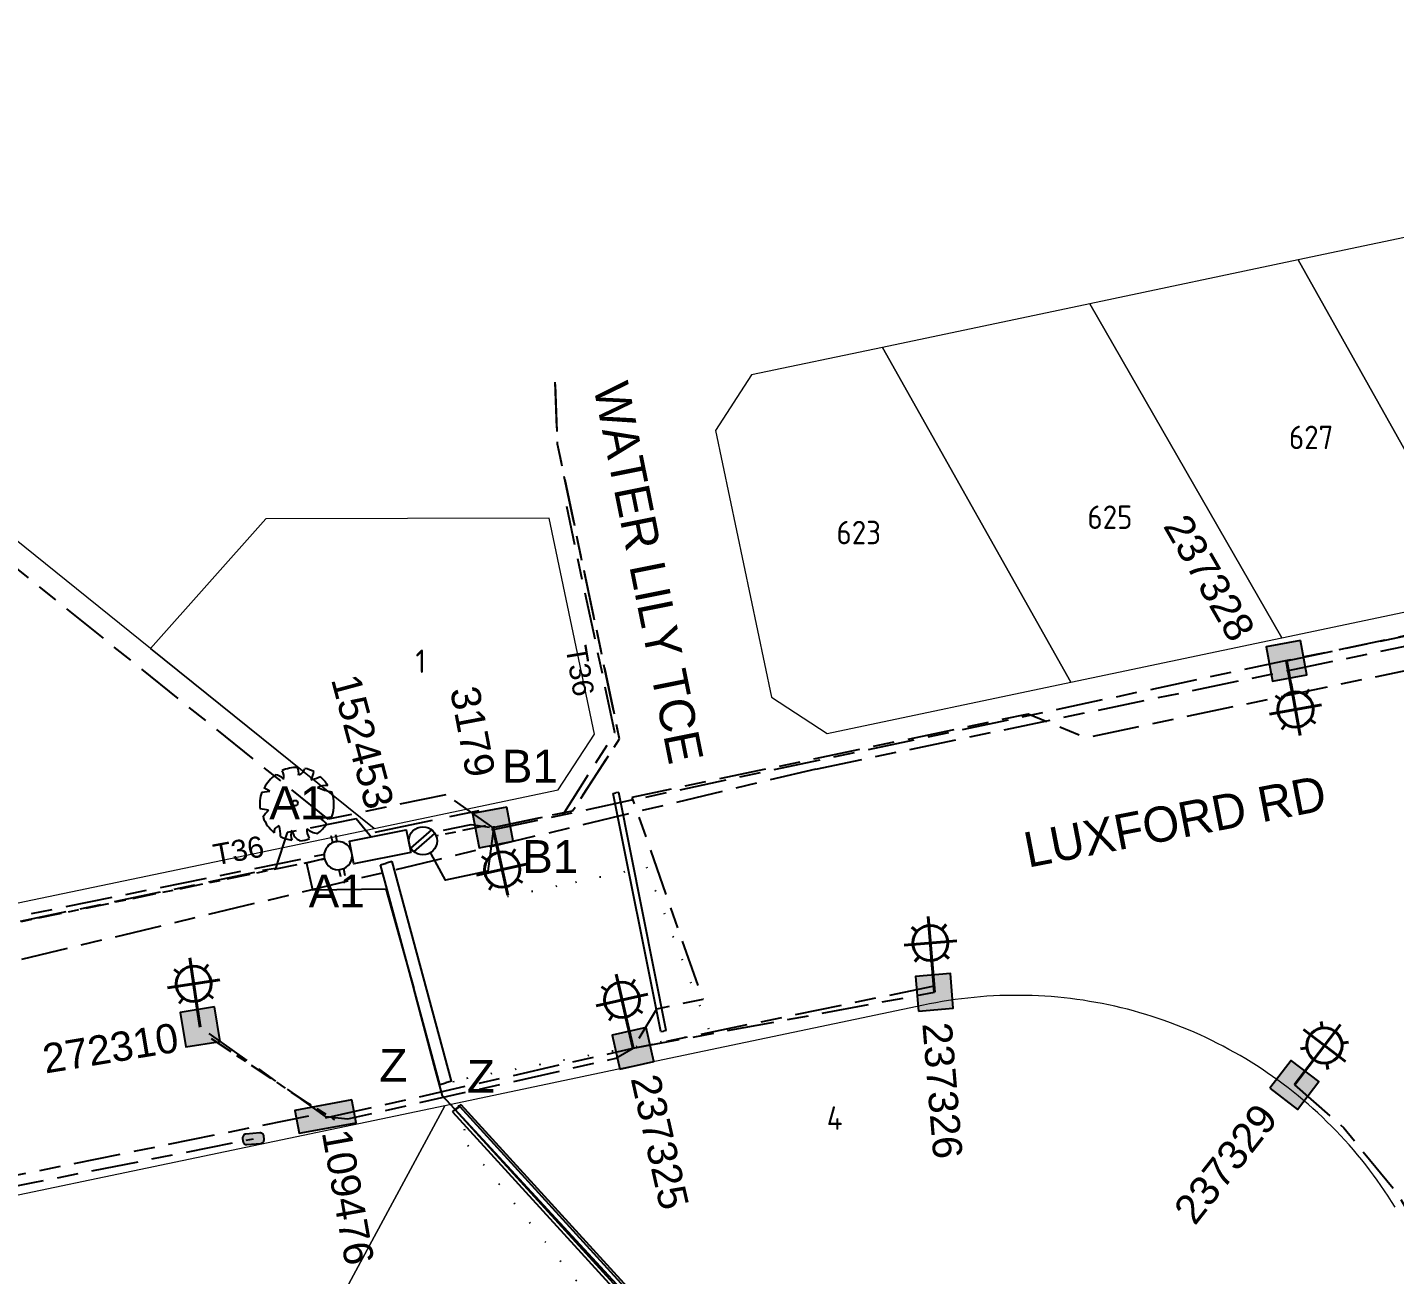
# Model space of a CAD drawing. Header units: metres. Extents: x 297818 to 299097, y 6264861 to 6266140.
# Drawn here: x 298152.3 to 298268.8, y 6265726.3 to 6265832.6 of the extents above; entities that cross this region are included whole.
import ezdxf
from ezdxf.enums import TextEntityAlignment as Align

# ---------------------------------------------------------------- set-up
doc = ezdxf.new("R2010")
doc.units = ezdxf.units.M
for name, pattern in [('Cable Exist UG', [8.2, 4, -1.2, 1.8, -1.2]), ('Cable Remove', [2, 0, -2]), ('IE Trench LV', [6.5, 5, -1.5])]:
    doc.linetypes.add(name, pattern=pattern)
doc.layers.get('0').update_dxf_attribs({"color": 6})
doc.layers.add('Cadastre Land Parcels_SP_EXT', color=9, linetype='Continuous', lineweight=5)
for name, color, linetype in [('Duct_SP_NEW', 2, 'Continuous'), ('Equip_LV_NEW', 2, 'Continuous'), ('Equip_SL_EXT', 7, 'Continuous'), ('Equip_SP_SL_EXT', 7, 'Continuous'), ('Mains_HV_EXT', 7, 'Continuous'), ('Mains_LV_EXT', 7, 'Continuous'), ('Mains_LV_NEW_T84', 2, 'Continuous'), ('Mains_SL_EXT', 7, 'Continuous'), ('Notes', 7, 'Continuous'), ('Notes_LV_MISC', 7, 'Continuous'), ('Notes_SP_MISC', 7, 'Continuous'), ('SupportsUG_SP_LV_EXT', 7, 'Continuous'), ('SupportsUG_SP_LV_NEW', 2, 'Continuous'), ('SupportsUG_SP_LV_SL_EXT', 7, 'Continuous'), ('SupportsUG_SP_SL_EXT', 7, 'Continuous'), ('Trench_SP_NEW', 2, 'Continuous'), ('UG_Details_SP_MISC', 7, 'Continuous')]:
    doc.layers.add(name, color=color, linetype=linetype)
doc.styles.add('COLUMN_LABEL', font='arial.ttf')
doc.styles.add('iecARIAL', font='arial.ttf', dxfattribs={"height": 2})
doc.styles.add('iecDevPlan', font='isocp.shx', dxfattribs={"height": 1.8})
doc.styles.add('ITALICT', font='ITALICT')
doc.styles.add('POLE_LABEL', font='arial.ttf')
doc.styles.get("Standard").update_dxf_attribs({"font": 'arial.ttf'})
doc.linetypes.add('Cable New UG', pattern='A,7,-0.25,["x",Standard,S=2,R=0,X=0.2,Y=-0.8],-2.1', length=9.35)

# ---------------------------------------------------------------- blocks, each defined once
blk = doc.blocks.new('COLUMN_EXT')
blk.add_hatch(color=256).paths.add_polyline_path([(-1.49, 1.48), (-1.49, -1.49), (1.48, -1.49), (1.48, 1.48)])
blk.add_lwpolyline([(-1.49, -1.49), (1.48, -1.49), (1.48, 1.48), (-1.49, 1.48)], close=True)
for tag, height, style, flags, p in [('ASSET_NUM', 2.5, 'COLUMN_LABEL', 8, (2, 2)), ('STRUCTURE_PLANT_NUMBER', 0.2, 'POLE_LABEL', 9, (1.81, 0.03)), ('STREET_CODE', 0.2, 'COLUMN_LABEL', 9, (1.81, -0.2))]:
    blk.add_attdef(tag, text='', height=height, dxfattribs=dict(style=style, flags=flags)).set_placement(p, align=Align.MIDDLE_LEFT)
at = {"flags": 9}
for tag, p in [('COLUMN_TYPE', (1.81, -0.4)), ('OWNED_BY', (1.81, -0.6)), ('STATE', (1.81, -0.8)), ('USAGE', (1.81, -1)), ('LEGEND', (1.81, -1.2)), ('STREETNAME', (1.81, -1.6)), ('SUBURB', (1.81, -1.8)), ('LOCATION', (1.81, -1.4)), ('NOTES', (1.81, -2))]:
    blk.add_attdef(tag, text='', height=0.2, dxfattribs=at).set_placement(p, align=Align.MIDDLE_LEFT)
at = {"flags": 1}
blk.add_attdef('Z', (1.81, -2.35), '', height=0.2, dxfattribs=at)
blk = doc.blocks.new('PILLAR_EXT')
blk.add_hatch(color=256).paths.add_polyline_path([(-2.475, 0.99), (-2.475, -0.99), (2.475, -0.99), (2.475, 0.99)])
blk.add_lwpolyline([(-2.475, -0.99), (2.475, -0.99), (2.475, 0.99), (-2.475, 0.99)], close=True)
at = {"style": 'iecARIAL', "flags": 8}
blk.add_attdef('ASSET_NUM', (1.5, 3.5), '', height=2.5, dxfattribs=at)
for tag, p, flags in [('OWNED_BY', (0, -0.2), 9), ('STATE', (0, -0.4), 9), ('SUPPORT_TYPE', (0, -0.6), 9), ('USAGE', (0, -0.8), 9), ('LEGEND', (0, -1), 9), ('LOCATION', (0, -1.2), 9), ('STREETNAME', (0, -1.8), 9), ('SUBURB', (0, -2), 1), ('NOTES', (0, -1.4), 9), ('PARENT', (0, -1.6), 9)]:
    blk.add_attdef(tag, p, '', height=0.2, dxfattribs=dict(flags=flags))
blk = doc.blocks.new('*U130')
at = {"lineweight": 40}
for p, q in [((-0.22, 1.45), (-0.89, 5.9)), ((-2.22, 4.9), (-1.76, 4.57)), ((0.67, 5.34), (0.34, 4.88)), ((-2.78, 3.34), (1.67, 4.01)), ((-1.78, 2.02), (-1.45, 2.47)), ((1.1, 2.45), (0.65, 2.79)), ((0, 0), (-0.33, 2.2))]:
    blk.add_line(p, q, dxfattribs=at)
blk.add_circle((-0.56, 3.68), 1.5, dxfattribs=at)
at = {"style": 'iecARIAL', "flags": 8}
blk.add_attdef('ASSET_NUM', (1.5, 1.5), '', height=2.5, dxfattribs=at)
for tag, p, height, flags in [('CONSTRUCTED_VOLTAGE', (0.98, -0.65), 0.2, 9), ('CONTROL_TYPE', (0.98, -0.85), 0.2, 9), ('LANTERN_PURPOSE', (0.98, -1.05), 0.2, 9), ('LANTERN_TYPE', (0.98, -1.25), 0.2, 9), ('LNUMBER', (2.18, -3.25), 2.5, 8), ('OPERATING_VOLTAGE', (0.98, -1.65), 0.2, 9), ('ORIENTATION', (0.98, -1.85), 0.2, 9), ('OWNED_BY', (0.98, -2.05), 0.2, 9), ('STATE', (0.98, -2.25), 0.2, 9), ('NO_PHASES', (0.98, -1.45), 0.2, 9), ('USAGE', (0.98, -2.45), 0.2, 9), ('CEXIST', (0.98, -2.65), 0.2, 9), ('CNEW', (0.98, -2.85), 0.2, 9), ('CNUMBER', (0.98, -3.05), 0.2, 9), ('CREMOVE', (0.98, -3.25), 0.2, 9), ('CREPLACE', (0.98, -3.45), 0.2, 9), ('LKINGHEIGHT', (0.98, -3.65), 0.2, 9), ('LBRACKET', (0.98, -3.85), 0.2, 9), ('LBRACKETVOCAB', (0.98, -4.05), 0.2, 9), ('LCATEGORY', (0.98, -4.25), 0.2, 9), ('LCHARGE1', (0.98, -4.45), 0.2, 9), ('LCHARGE1PERCENT', (0.98, -4.65), 0.2, 9), ('LCHARGE2', (0.98, -4.85), 0.2, 9), ('LCHARGE2PERCENT', (0.98, -5.05), 0.2, 9), ('LCHARGE3', (0.98, -5.25), 0.2, 9), ('LCHARGE3PERCENT', (0.98, -5.45), 0.2, 9), ('LEXIST', (0.98, -5.65), 0.2, 9), ('LLAMP', (0.98, -5.85), 0.2, 9), ('LLAMPVOCAB', (0.98, -6.05), 0.2, 9), ('LMAST', (0.98, -6.25), 0.2, 9), ('LMASTVOCAB', (0.98, -6.45), 0.2, 9), ('LNEW', (0.98, -6.65), 0.2, 9), ('LANTNUMBER', (0.98, -6.85), 0.2, 9), ('LOUTREACH', (0.98, -7.25), 0.2, 9), ('LOUTREACHVOCAB', (0.98, -7.45), 0.2, 9), ('LRATECODE', (0.98, -7.65), 0.2, 9), ('LREMOVE', (0.98, -7.85), 0.2, 9), ('LREPLACE', (0.98, -8.05), 0.2, 9), ('LTYPE', (0.98, -8.25), 0.2, 9), ('STREETNAME', (0.98, -9.25), 0.2, 9), ('SUBURB', (0.98, -9.45), 0.2, 1), ('LTYPEVOCAB', (0.98, -8.45), 0.2, 9), ('LEGEND', (0.98, -8.65), 0.2, 9), ('LOCATION', (0.98, -8.85), 0.2, 9), ('NOTES', (0.98, -9.05), 0.2, 9)]:
    blk.add_attdef(tag, p, '', height=height, dxfattribs=dict(flags=flags))
blk = doc.blocks.new('SL_LANTERN_EXT')
at = {"lineweight": 40}
for p, q in [((0, 1.97), (0, 6.47)), ((-1.46, 5.68), (-1.06, 5.28)), ((1.46, 5.68), (1.06, 5.28)), ((-2.25, 4.22), (2.25, 4.22)), ((-1.46, 2.76), (-1.06, 3.16)), ((0, 0), (0, 2.72)), ((1.46, 2.76), (1.06, 3.16))]:
    blk.add_line(p, q, dxfattribs=at)
blk.add_circle((0, 4.22), 1.5, dxfattribs=at)
at = {"style": 'iecARIAL', "flags": 8}
blk.add_attdef('ASSET_NUM', (1.5, 1.5), '', height=2.5, dxfattribs=at)
for tag, p, height, flags in [('CONSTRUCTED_VOLTAGE', (0.98, -0.65), 0.2, 9), ('CONTROL_TYPE', (0.98, -0.85), 0.2, 9), ('LANTERN_PURPOSE', (0.98, -1.05), 0.2, 9), ('LANTERN_TYPE', (0.98, -1.25), 0.2, 9), ('LNUMBER', (2.18, -3.25), 2.5, 8), ('OPERATING_VOLTAGE', (0.98, -1.65), 0.2, 9), ('ORIENTATION', (0.98, -1.85), 0.2, 9), ('OWNED_BY', (0.98, -2.05), 0.2, 9), ('STATE', (0.98, -2.25), 0.2, 9), ('NO_PHASES', (0.98, -1.45), 0.2, 9), ('USAGE', (0.98, -2.45), 0.2, 9), ('CEXIST', (0.98, -2.65), 0.2, 9), ('CNEW', (0.98, -2.85), 0.2, 9), ('CNUMBER', (0.98, -3.05), 0.2, 9), ('CREMOVE', (0.98, -3.25), 0.2, 9), ('CREPLACE', (0.98, -3.45), 0.2, 9), ('LKINGHEIGHT', (0.98, -3.65), 0.2, 9), ('LBRACKET', (0.98, -3.85), 0.2, 9), ('LBRACKETVOCAB', (0.98, -4.05), 0.2, 9), ('LCATEGORY', (0.98, -4.25), 0.2, 9), ('LCHARGE1', (0.98, -4.45), 0.2, 9), ('LCHARGE1PERCENT', (0.98, -4.65), 0.2, 9), ('LCHARGE2', (0.98, -4.85), 0.2, 9), ('LCHARGE2PERCENT', (0.98, -5.05), 0.2, 9), ('LCHARGE3', (0.98, -5.25), 0.2, 9), ('LCHARGE3PERCENT', (0.98, -5.45), 0.2, 9), ('LEXIST', (0.98, -5.65), 0.2, 9), ('LLAMP', (0.98, -5.85), 0.2, 9), ('LLAMPVOCAB', (0.98, -6.05), 0.2, 9), ('LMAST', (0.98, -6.25), 0.2, 9), ('LMASTVOCAB', (0.98, -6.45), 0.2, 9), ('LNEW', (0.98, -6.65), 0.2, 9), ('LANTNUMBER', (0.98, -6.85), 0.2, 9), ('LOUTREACH', (0.98, -7.25), 0.2, 9), ('LOUTREACHVOCAB', (0.98, -7.45), 0.2, 9), ('LRATECODE', (0.98, -7.65), 0.2, 9), ('LREMOVE', (0.98, -7.85), 0.2, 9), ('LREPLACE', (0.98, -8.05), 0.2, 9), ('LTYPE', (0.98, -8.25), 0.2, 9), ('STREETNAME', (0.98, -9.25), 0.2, 9), ('SUBURB', (0.98, -9.45), 0.2, 1), ('LTYPEVOCAB', (0.98, -8.45), 0.2, 9), ('LEGEND', (0.98, -8.65), 0.2, 9), ('LOCATION', (0.98, -8.85), 0.2, 9), ('NOTES', (0.98, -9.05), 0.2, 9)]:
    blk.add_attdef(tag, p, '', height=height, dxfattribs=dict(flags=flags))
blk = doc.blocks.new('*U129')
at = {"lineweight": 40}
for p, q in [((0, 0), (0.47, -2.12)), ((0.3, -1.39), (1.27, -5.78)), ((1.9, -1.85), (1.59, -2.32)), ((2.98, -3.11), (-1.41, -4.07)), ((-0.95, -2.47), (-0.48, -2.78)), ((2.52, -4.7), (2.05, -4.4)), ((-0.33, -5.32), (-0.02, -4.85))]:
    blk.add_line(p, q, dxfattribs=at)
blk.add_circle((0.79, -3.59), 1.5, dxfattribs=at)
at = {"style": 'iecARIAL', "flags": 8}
blk.add_attdef('ASSET_NUM', (1.5, 1.5), '', height=2.5, dxfattribs=at)
for tag, p, height, flags in [('CONSTRUCTED_VOLTAGE', (0.98, -0.65), 0.2, 9), ('CONTROL_TYPE', (0.98, -0.85), 0.2, 9), ('LANTERN_PURPOSE', (0.98, -1.05), 0.2, 9), ('LANTERN_TYPE', (0.98, -1.25), 0.2, 9), ('LNUMBER', (2.18, -3.25), 2.5, 8), ('OPERATING_VOLTAGE', (0.98, -1.65), 0.2, 9), ('ORIENTATION', (0.98, -1.85), 0.2, 9), ('OWNED_BY', (0.98, -2.05), 0.2, 9), ('STATE', (0.98, -2.25), 0.2, 9), ('NO_PHASES', (0.98, -1.45), 0.2, 9), ('USAGE', (0.98, -2.45), 0.2, 9), ('CEXIST', (0.98, -2.65), 0.2, 9), ('CNEW', (0.98, -2.85), 0.2, 9), ('CNUMBER', (0.98, -3.05), 0.2, 9), ('CREMOVE', (0.98, -3.25), 0.2, 9), ('CREPLACE', (0.98, -3.45), 0.2, 9), ('LKINGHEIGHT', (0.98, -3.65), 0.2, 9), ('LBRACKET', (0.98, -3.85), 0.2, 9), ('LBRACKETVOCAB', (0.98, -4.05), 0.2, 9), ('LCATEGORY', (0.98, -4.25), 0.2, 9), ('LCHARGE1', (0.98, -4.45), 0.2, 9), ('LCHARGE1PERCENT', (0.98, -4.65), 0.2, 9), ('LCHARGE2', (0.98, -4.85), 0.2, 9), ('LCHARGE2PERCENT', (0.98, -5.05), 0.2, 9), ('LCHARGE3', (0.98, -5.25), 0.2, 9), ('LCHARGE3PERCENT', (0.98, -5.45), 0.2, 9), ('LEXIST', (0.98, -5.65), 0.2, 9), ('LLAMP', (0.98, -5.85), 0.2, 9), ('LLAMPVOCAB', (0.98, -6.05), 0.2, 9), ('LMAST', (0.98, -6.25), 0.2, 9), ('LMASTVOCAB', (0.98, -6.45), 0.2, 9), ('LNEW', (0.98, -6.65), 0.2, 9), ('LANTNUMBER', (0.98, -6.85), 0.2, 9), ('LOUTREACH', (0.98, -7.25), 0.2, 9), ('LOUTREACHVOCAB', (0.98, -7.45), 0.2, 9), ('LRATECODE', (0.98, -7.65), 0.2, 9), ('LREMOVE', (0.98, -7.85), 0.2, 9), ('LREPLACE', (0.98, -8.05), 0.2, 9), ('LTYPE', (0.98, -8.25), 0.2, 9), ('STREETNAME', (0.98, -9.25), 0.2, 9), ('SUBURB', (0.98, -9.45), 0.2, 1), ('LTYPEVOCAB', (0.98, -8.45), 0.2, 9), ('LEGEND', (0.98, -8.65), 0.2, 9), ('LOCATION', (0.98, -8.85), 0.2, 9), ('NOTES', (0.98, -9.05), 0.2, 9)]:
    blk.add_attdef(tag, p, '', height=height, dxfattribs=dict(flags=flags))
blk = doc.blocks.new('SL_STJ_EXT')
h = blk.add_hatch(color=256)
edge = h.paths.add_edge_path()
edge.add_ellipse((-0.59, 0.13), major_axis=(0.226, 0.226), ratio=1, start_angle=45, end_angle=135)
edge.add_line((-0.91, 0.13), (-0.91, -0.13))
edge.add_ellipse((-0.59, -0.13), major_axis=(0.226, 0.226), ratio=1, start_angle=135, end_angle=225)
edge.add_line((-0.59, -0.45), (0.59, -0.45))
edge.add_ellipse((0.59, -0.13), major_axis=(-0.226, 0.226), ratio=1, start_angle=135, end_angle=225)
edge.add_line((0.91, -0.13), (0.91, 0.13))
edge.add_ellipse((0.59, 0.13), major_axis=(-0.226, 0.226), ratio=1, start_angle=225, end_angle=315)
edge.add_line((0.59, 0.45), (-0.59, 0.45))
blk.add_lwpolyline([(-0.91, 0.13), (-0.91, -0.13, 0.414214), (-0.59, -0.45), (0.59, -0.45, 0.414214), (0.91, -0.13), (0.91, 0.13, 0.414214), (0.59, 0.45), (-0.59, 0.45, 0.414214)], format="xyb", close=True)
at = {"flags": 1}
blk.add_attdef('Z', (0, 0), '', height=0.2, dxfattribs=at)
at = {"flags": 9}
for tag, p in [('ORIENTATION', (0, 0)), ('USAGE', (0, -0.2)), ('LEGEND', (0, -0.4)), ('NOTES', (0, -0.6))]:
    blk.add_attdef(tag, text='', height=0.2, dxfattribs=at).set_placement(p, align=Align.MIDDLE_LEFT)
blk = doc.blocks.new('*U191')
for tag, p, flags in [('OPERATING_VOLTAGE', (1.08, -1.64), 9), ('OPERATED_BY', (1.05, -2.9), 9), ('NO_PHASES', (1.07, -1.92), 9), ('CONSTRUCTED_VOLTAGE', (1.07, -2.19), 9), ('ACTUAL_STATUS', (1.09, -2.43), 9), ('MAINTAINED_BY', (1.07, -2.66), 9), ('STATE', (1.05, -4.13), 9), ('SWITCH_TYPE', (1.05, -4.38), 9), ('ORIENTATION', (1.06, -3.43), 9), ('OWNED_BY', (1.06, -3.19), 9), ('USAGE', (1.07, -3.68), 9), ('NOTES', (1.07, -3.88), 1), ('Z', (1.06, -4.88), 9), ('LEGEND', (1.06, -4.64), 9)]:
    blk.add_attdef(tag, p, '', height=0.2, dxfattribs=dict(flags=flags))
blk.add_wipeout([(4.1, 3.5), (3.99, 3.35), (3.9, 3.18), (3.84, 3), (3.79, 2.82), (3.77, 2.63), (3.78, 2.45), (3.8, 2.26), (3.85, 2.08), (3.93, 1.91), (4.02, 1.74), (4.13, 1.59), (4.26, 1.46), (4.41, 1.34), (4.57, 1.25), (4.74, 1.17), (4.92, 1.11), (5.1, 1.08), (5.29, 1.07), (5.48, 1.09), (5.66, 1.13), (5.84, 1.19), (6.01, 1.27), (6.16, 1.37), (6.31, 1.5), (6.43, 1.64), (6.54, 1.79), (6.63, 1.95), (6.69, 2.13), (6.74, 2.31), (6.76, 2.5), (6.75, 2.69), (6.73, 2.87), (6.68, 3.05), (6.61, 3.23), (6.51, 3.39), (6.4, 3.54), (6.27, 3.67), (6.12, 3.79), (5.96, 3.89), (5.79, 3.97), (5.61, 4.02), (5.43, 4.05), (5.24, 4.06), (5.05, 4.05), (4.87, 4.01), (4.69, 3.95), (4.52, 3.86), (4.37, 3.76), (4.22, 3.64)])
for p, q in [((5.02, 4.04), (5.02, 4.79)), ((5.51, 4.04), (5.51, 4.79)), ((5.02, 1.09), (5.02, 0.35)), ((5.51, 1.09), (5.51, 0.35))]:
    blk.add_line(p, q)
blk.add_lwpolyline([(6.76, 2.57, 1), (3.77, 2.57, 1)], format="xyb", close=True)
blk = doc.blocks.new('PILLAR_NEW')
for tag, height, flags, p in [('ASSET_NUM', 2.5, 8, (2, 4)), ('STREET_CODE', 0.2, 9, (1.5, 2)), ('OWNED_BY', 0.2, 9, (1.5, 1.8))]:
    blk.add_attdef(tag, text='', height=height, dxfattribs=dict(flags=flags)).set_placement(p, align=Align.MIDDLE_LEFT)
blk.add_wipeout([(-2.47, 0.99), (2.47, 0.99), (2.47, -0.99), (-2.47, -0.99)])
at = {"lineweight": -3}
blk.add_lwpolyline([(-2.47, 0.99), (2.47, 0.99), (2.47, -0.99), (-2.47, -0.99)], close=True, dxfattribs=at)
for tag, flags, p in [('OPERATED_BY', 9, (1.5, 1.6)), ('STATE', 9, (1.5, 1.2)), ('MAINTAINED_BY', 9, (1.5, 1.4)), ('SUPPORT_TYPE', 9, (1.5, 1)), ('SUBURB', 9, (1.5, 0.2)), ('STREETNAME', 9, (1.5, 0)), ('USAGE', 9, (1.5, 0.8)), ('LEGEND', 9, (1.5, 0.6)), ('PARENT', 9, (1.5, 0.4)), ('Z', 1, (1.5, -0.6)), ('LOCATION', 9, (1.5, -0.2)), ('NOTES', 9, (1.5, -0.4))]:
    blk.add_attdef(tag, text='', height=0.2, dxfattribs=dict(flags=flags)).set_placement(p, align=Align.MIDDLE_LEFT)
blk = doc.blocks.new('*U192')
for tag, flags, p in [('ACTUAL_STATUS', 9, (1.5, 0)), ('CONSTRUCTED_VOLTAGE', 9, (1.5, -0.2)), ('OPERATING_VOLTAGE', 9, (1.5, -0.6)), ('ORIENTATION', 9, (1.5, -0.8)), ('STATE', 9, (1.5, -1)), ('SWITCH_TYPE', 9, (1.5, -1.2)), ('NO_PHASES', 9, (1.5, -0.4)), ('USAGE', 9, (1.5, -1.4)), ('OWNED_BY', 9, (1.5, -1.8)), ('OPERATED_BY', 9, (1.5, -2)), ('TYPE', 9, (1.5, -2.6)), ('Z', 1, (1.5, -2.8)), ('NOTES', 9, (1.5, -1.6)), ('MAINTAINED_BY', 9, (1.5, -2.2)), ('NUMBER_OF_PHASES', 9, (1.5, -2.4))]:
    blk.add_attdef(tag, text='', height=0.2, dxfattribs=dict(flags=flags)).set_placement(p, align=Align.MIDDLE_LEFT)
blk.add_wipeout([(-1.06, 6.46), (-1.18, 6.32), (-1.29, 6.16), (-1.37, 5.99), (-1.43, 5.82), (-1.48, 5.63), (-1.49, 5.45), (-1.49, 5.26), (-1.46, 5.07), (-1.41, 4.89), (-1.33, 4.72), (-1.24, 4.56), (-1.12, 4.41), (-0.99, 4.28), (-0.84, 4.16), (-0.68, 4.07), (-0.51, 3.99), (-0.33, 3.94), (-0.14, 3.91), (0.05, 3.91), (0.23, 3.92), (0.42, 3.97), (0.59, 4.03), (0.76, 4.11), (0.92, 4.22), (1.06, 4.34), (1.18, 4.48), (1.29, 4.64), (1.37, 4.81), (1.43, 4.98), (1.48, 5.17), (1.49, 5.35), (1.49, 5.54), (1.46, 5.73), (1.41, 5.91), (1.33, 6.08), (1.24, 6.24), (1.12, 6.39), (0.99, 6.52), (0.84, 6.64), (0.68, 6.73), (0.51, 6.81), (0.33, 6.86), (0.14, 6.89), (-0.05, 6.89), (-0.23, 6.88), (-0.42, 6.83), (-0.59, 6.77), (-0.76, 6.69), (-0.92, 6.58)])
for p, q in [((-0.25, 3.92), (-0.25, 6.88)), ((0.25, 3.92), (0.25, 6.88))]:
    blk.add_line(p, q)
blk.add_circle((0, 5.4), 1.5)
blk = doc.blocks.new('TREE5')
for p, q in [((-5.45, 2.55), (-5.45, 2.55)), ((-4.43, 2), (-5.45, 2.55)), ((-5.82, 1.84), (-4.43, 2))]:
    blk.add_line(p, q)
blk.add_circle((-0.14, -0.02), 0.451)
for centre, radius, start, end in [((0.17, -0.24), 6.22, 126.0751, 153.6245), ((-3.93, 2.18), 2.65, 48.5203, 80.5151), ((0.17, -0.24), 6.29, 89.3321, 114.3856), ((-3.58, 4.44), 1.54, 343.6555, 39.76), ((-1.8, 5.03), 2.28, 352.0775, 26.6128), ((-0.73, 6.68), 2.38, 304.1868, 338.5411), ((0.17, -0.24), 6.27, 62.8767, 77.7021), ((1.21, 5.35), 1.82, 315.8454, 359.7651), ((-2.62, 22.51), 19.28, 285.4397, 290.7099), ((5.13, 0.24), 2.76, 83.5323, 121.6544), ((11.59, 24.42), 23.21, 250.0865, 256.3451), ((0.17, -0.24), 6.18, 31.4098, 49.4752), ((0.17, -0.24), 6.34, 160.8426, 187.275), ((0.17, -0.24), 6.3, 340.3307, 19.43), ((-6.94, -11.4), 10.4, 77.3728, 85.4649), ((0.21, -6.18), 6.93, 134.7782, 147.3315), ((0.17, -0.24), 6.19, 200.8103, 231.4392), ((-2.7, -4.95), 1.03, 97.741, 188.8107), ((-15.69, -6.41), 13.08, 2.9465, 10.9238), ((1.74, -5.5), 2.6, 160.6009, 199.3991), ((3.76, -4.72), 1.93, 170.6314, 220.6278), ((4.11, -1.67), 3.55, 230.4582, 263.1093), ((0.17, -0.24), 6.07, 305.394, 326.2464), ((4.49, 5.21), 7.74, 266.7455, 282.0146), ((0.26, -7.73), 6.44, 39.6536, 53.993), ((0.17, -0.24), 6.16, 243.1498, 261.8356), ((1.45, -4.49), 2.1, 186.1912, 248.4952), ((0.17, -0.24), 6.23, 274.7236, 290.3277)]:
    blk.add_arc(centre, radius, start, end)

msp = doc.modelspace()

# ---------------------------------------------------------------- linework, layer by layer
at = {"layer": 'Cadastre Land Parcels_SP_EXT', "linetype": 'Continuous'}
for points in [[(298291.07, 6265787.24), (298294.26, 6265787.91), (298278.04, 6265816.41), (298260.61, 6265812.74), (298276.61, 6265784.2), (298291.07, 6265787.24)], [(298276.61, 6265784.2), (298260.61, 6265812.74), (298242.84, 6265809), (298259.2, 6265780.54), (298276.61, 6265784.2)], [(298244.76, 6265777.51), (298259.2, 6265780.54), (298242.84, 6265809), (298225.17, 6265805.28), (298241.22, 6265776.76), (298244.76, 6265777.51)], [(298241.22, 6265776.76), (298225.17, 6265805.28), (298214.03, 6265802.94), (298210.94, 6265798.2), (298215.72, 6265775.49), (298220.46, 6265772.4), (298241.22, 6265776.76)], [(298162.8, 6265779.63), (298142.23, 6265796.18), (298137.12, 6265800.35), (298135.99, 6265798.06), (298125.69, 6265779.75), (298109.62, 6265751.21), (298111.35, 6265751.33), (298115.01, 6265751.63), (298118.67, 6265752), (298122.33, 6265752.43), (298125.98, 6265752.94), (298129.62, 6265753.52), (298133.25, 6265754.16), (298136.87, 6265754.87), (298140.49, 6265755.65), (298181.87, 6265764.29), (298162.8, 6265779.63)], [(298197.55, 6265767.58), (298200.64, 6265772.32), (298196.77, 6265790.75), (298172.62, 6265790.68), (298162.8, 6265779.63), (298181.87, 6265764.29), (298197.55, 6265767.58)]]:
    msp.add_lwpolyline(points, close=True, dxfattribs=at)
for points in [[(298268.85, 6265732.03), (298268.56, 6265732.5), (298268.27, 6265732.96), (298267.96, 6265733.42), (298267.65, 6265733.87), (298267.34, 6265734.32), (298267.01, 6265734.76), (298266.68, 6265735.2), (298266.35, 6265735.63), (298266.01, 6265736.06), (298265.66, 6265736.48), (298265.3, 6265736.9), (298264.94, 6265737.32), (298264.58, 6265737.72), (298264.21, 6265738.13), (298263.83, 6265738.52), (298263.44, 6265738.92), (298263.05, 6265739.3), (298262.66, 6265739.68), (298262.26, 6265740.06), (298261.85, 6265740.43), (298261.44, 6265740.79), (298261.03, 6265741.15), (298260.6, 6265741.5), (298260.18, 6265741.84), (298259.75, 6265742.18), (298259.31, 6265742.51), (298258.87, 6265742.84), (298258.42, 6265743.16), (298257.97, 6265743.47), (298257.52, 6265743.78), (298257.06, 6265744.08), (298256.59, 6265744.37), (298256.13, 6265744.66), (298255.65, 6265744.94), (298255.18, 6265745.21), (298254.7, 6265745.47), (298254.22, 6265745.73), (298253.73, 6265745.98), (298253.24, 6265746.23), (298252.74, 6265746.47), (298252.25, 6265746.7), (298252.06, 6265746.78), (298251.74, 6265746.92), (298251.24, 6265747.14), (298250.73, 6265747.34), (298250.22, 6265747.54), (298249.71, 6265747.74), (298249.19, 6265747.92), (298248.67, 6265748.1), (298248.15, 6265748.27), (298247.63, 6265748.44), (298247.1, 6265748.59), (298246.58, 6265748.74), (298246.05, 6265748.88), (298245.51, 6265749.01), (298244.98, 6265749.14), (298244.44, 6265749.26), (298243.91, 6265749.37), (298243.37, 6265749.47), (298242.83, 6265749.56), (298242.29, 6265749.65), (298241.74, 6265749.73), (298241.2, 6265749.8), (298240.65, 6265749.86), (298240.11, 6265749.91), (298239.56, 6265749.96), (298239.01, 6265750), (298238.47, 6265750.03), (298237.92, 6265750.05), (298237.37, 6265750.07), (298236.82, 6265750.07), (298236.27, 6265750.07), (298235.73, 6265750.06), (298235.18, 6265750.05), (298234.63, 6265750.02), (298234.08, 6265749.99), (298233.54, 6265749.95), (298232.99, 6265749.9), (298232.44, 6265749.84), (298231.9, 6265749.78), (298231.36, 6265749.71), (298230.81, 6265749.63), (298230.27, 6265749.54), (298229.73, 6265749.44), (298229.19, 6265749.34), (298228.66, 6265749.23), (298204.15, 6265744.08), (298187.88, 6265740.66), (298176.41, 6265719.37)], [(298176.41, 6265719.37), (298187.88, 6265740.66), (298145.53, 6265731.79)]]:
    msp.add_lwpolyline(points, dxfattribs=at)
at = {"layer": 'Duct_SP_NEW'}
for p, q in [((298182.4, 6265761.2), (298182.9, 6265761.34)), ((298187.46, 6265742.48), (298182.4, 6265761.2)), ((298183.41, 6265761.47), (298182.9, 6265761.34)), ((298188.46, 6265742.75), (298183.41, 6265761.47)), ((298187.46, 6265742.48), (298187.96, 6265742.61)), ((298188.46, 6265742.75), (298187.96, 6265742.61))]:
    msp.add_line(p, q, dxfattribs=at)
at = {"layer": 'Mains_HV_EXT', "linetype": 'Cable Exist UG'}
for points in [[(298219.49, 6265769.36), (298341.74, 6265794.84)], [(298219.49, 6265769.36), (298150.65, 6265752.85), (298123.77, 6265748.17), (298096.98, 6265745.49), (298074.39, 6265746.41), (298049.03, 6265750.88), (298023.65, 6265755.81), (298021.48, 6265742.08)]]:
    msp.add_lwpolyline(points, dxfattribs=at)
at = {"layer": 'Mains_LV_EXT', "linetype": 'Cable Exist UG', "flags": 128}
for points in [[(298192.29, 6265764.44), (298198.77, 6265765.8), (298202.77, 6265771.93), (298197.49, 6265797.04), (298197.3, 6265802.34)], [(298054.33, 6265753.29), (298060.23, 6265752.17), (298075.4, 6265749.91), (298090.94, 6265748.85), (298109.86, 6265749.23), (298120.98, 6265749.93), (298121.9, 6265750.14), (298123.71, 6265750.67), (298126.64, 6265751.16), (298172.35, 6265760.7)]]:
    msp.add_lwpolyline(points, dxfattribs=at)
at = {"layer": 'Mains_LV_EXT', "linetype": 'Cable Remove'}
for points in [[(298191.98, 6265764.38), (298193.22, 6265758.51), (298199.02, 6265759.73)], [(298199.02, 6265759.73), (298205.07, 6265761), (298210.48, 6265746.87), (298188.59, 6265742.78), (298189.85, 6265737.31), (298212.71, 6265708.71), (298216.32, 6265710.11), (298219.72, 6265711.06), (298226.62, 6265711.13)]]:
    msp.add_lwpolyline(points, dxfattribs=at)
at = {"layer": 'Mains_LV_NEW_T84', "linetype": 'Cable New UG', "flags": 128}
for points in [[(298192.07, 6265764.49), (298191.54, 6265760.65), (298187.93, 6265759.9), (298186.19, 6265763.12)], [(298181.12, 6265762.58), (298176.09, 6265761.33), (298176.61, 6265759.05), (298182.85, 6265759.14), (298185.25, 6265750.65)], [(298215.58, 6265710.79), (298214.27, 6265712.72), (298187.69, 6265741.51), (298187.1, 6265743.7), (298185.25, 6265750.65), (298185.25, 6265750.65)]]:
    msp.add_lwpolyline(points, dxfattribs=at)
at = {"layer": 'Mains_SL_EXT', "linetype": 'Cable Exist UG', "flags": 128}
for points in [[(298345.88, 6265804.84), (298346.86, 6265795.51), (298345.05, 6265795.08), (298344.63, 6265793.83), (298341.13, 6265793.14), (298339.98, 6265794.02), (298324.83, 6265790.73), (298324.29, 6265789.35), (298320.65, 6265788.61), (298319.6, 6265789.64), (298296.74, 6265784.86), (298292.58, 6265783.94), (298291.57, 6265782.33), (298242.49, 6265772.01), (298237.58, 6265774.04), (298203.82, 6265766.94), (298209.86, 6265749.73), (298205.93, 6265748.9), (298203.92, 6265745.57)], [(298191.98, 6265764.38), (298198.77, 6265765.8), (298202.77, 6265771.93), (298197.49, 6265797.04), (298197.3, 6265802.34)], [(298259.6, 6265778.58), (298294.66, 6265785.95)], [(298123.68, 6265750.57), (298125.19, 6265751.47), (298190.12, 6265764.63), (298191.98, 6265764.38)], [(298203.92, 6265745.57), (298229.61, 6265750.33)], [(298177.72, 6265739.74), (298179.62, 6265739.54), (298202.47, 6265744.71), (298203.92, 6265745.57)], [(298260.28, 6265742.44), (298264.49, 6265738.77), (298269.01, 6265733.25), (298273.22, 6265726.03), (298275.87, 6265718.1)], [(298093.01, 6265728.87), (298107.46, 6265727.07), (298130.63, 6265729.73), (298152.8, 6265734.12), (298171.57, 6265737.85)]]:
    msp.add_lwpolyline(points, dxfattribs=at)
at = {"layer": 'Mains_SL_EXT', "linetype": 'Cable Exist UG'}
for points in [[(298191.98, 6265764.38), (298187.97, 6265767.17), (298177.95, 6265765.08), (298140.44, 6265795.27), (298140.2, 6265798.73)], [(298177.72, 6265739.74), (298167.04, 6265747.37)]]:
    msp.add_lwpolyline(points, dxfattribs=at)
at = {"layer": 'UG_Details_SP_MISC'}
for p, q in [((298202.23, 6265767.27), (298202.47, 6265767.32)), ((298206.28, 6265746.98), (298202.23, 6265767.27)), ((298202.7, 6265767.37), (298202.47, 6265767.32)), ((298206.75, 6265747.07), (298202.7, 6265767.37)), ((298206.28, 6265746.98), (298206.51, 6265747.02)), ((298206.75, 6265747.07), (298206.51, 6265747.02)), ((298188.55, 6265740.14), (298188.9, 6265740.46)), ((298188.55, 6265740.14), (298213.9, 6265712.35)), ((298188.8, 6265740.29), (298188.97, 6265740.45)), ((298214.04, 6265712.63), (298188.8, 6265740.29)), ((298189.26, 6265740.78), (298188.9, 6265740.46)), ((298189.15, 6265740.61), (298188.97, 6265740.45)), ((298214.39, 6265712.95), (298189.15, 6265740.61)), ((298189.26, 6265740.78), (298214.61, 6265712.99))]:
    msp.add_line(p, q, dxfattribs=at)
at = {"layer": 'UG_Details_SP_MISC', "color": 7, "linetype": 'Cable Exist UG', "flags": 128}
for points in [[(298197.97, 6265765.49), (298202.38, 6265772.46), (298198.28, 6265791.72)], [(298191.9, 6265764.18), (298259.26, 6265778.54), (298289.63, 6265784.89)], [(298177.73, 6265739.62), (298203.8, 6265745.54), (298229.48, 6265750.86)], [(298176.27, 6265739.78), (298140.86, 6265732.58)]]:
    msp.add_lwpolyline(points, dxfattribs=at)
at = {"layer": 'UG_Details_SP_MISC', "color": 7, "linetype": 'Cable Exist UG', "ltscale": 0.5, "flags": 128}
for points in [[(298191.34, 6265764.51), (298143.81, 6265754.7), (298134.01, 6265752.77), (298126.88, 6265751.86), (298118.53, 6265750.84), (298109.05, 6265749.88)], [(298167.98, 6265746.4), (298176.12, 6265740.94), (298178.48, 6265739.49)]]:
    msp.add_lwpolyline(points, dxfattribs=at)

# ---------------------------------------------------------------- block references
at = {"layer": 'Equip_SL_EXT', "rotation": 5.138667733514977}
msp.add_blockref('SL_STJ_EXT', (298171.57, 6265737.85), dxfattribs=at)
at = {"layer": 'Equip_SP_SL_EXT'}
for p, rotation in [((298259.6, 6265778.58), 190.5109081835115), ((298229.61, 6265750.33), 4.776621586444135), ((298203.92, 6265745.57), 12.79214672051543), ((298260.28, 6265742.44), 322.6979921620521)]:
    msp.add_blockref('SL_LANTERN_EXT', p, dxfattribs=dict(at, rotation=rotation))
for name, p in [('*U129', (298191.98, 6265764.38)), ('*U130', (298167.04, 6265747.37)), ('*U130', (298167.04, 6265747.37))]:
    msp.add_blockref(name, p, dxfattribs=at)
at = {"layer": 'SupportsUG_SP_LV_EXT'}
ref = msp.add_blockref('PILLAR_EXT', (298177.72, 6265739.74), dxfattribs=dict(at, rotation=190.4816956463896))
ref.add_attrib('ASSET_NUM', '109476', dxfattribs={"layer": '0', "height": 2.5, "rotation": 280.1047, "style": 'iecARIAL'}).set_placement((298178.62, 6265738.62), align=Align.MIDDLE_LEFT)
at = {"layer": 'SupportsUG_SP_LV_SL_EXT'}
ref = msp.add_blockref('COLUMN_EXT', (298259.6, 6265778.58), dxfattribs=dict(at, rotation=190.5402199767451))
ref.add_attrib('ASSET_NUM', '237328', dxfattribs={"layer": '0', "height": 2.5, "rotation": 300.0294, "style": 'COLUMN_LABEL'}).set_placement((298257.04, 6265781.24), align=Align.TOP_RIGHT)
ref = msp.add_blockref('COLUMN_EXT', (298191.98, 6265764.38), dxfattribs=dict(at, rotation=190.6893799894107))
ref.add_attrib('ASSET_NUM', '3179', dxfattribs={"height": 2.5, "rotation": 280.7256, "style": 'COLUMN_LABEL'}).set_placement((298190.99, 6265768.73), align=Align.MIDDLE_RIGHT)
at = {"layer": 'SupportsUG_SP_SL_EXT'}
ref = msp.add_blockref('COLUMN_EXT', (298229.61, 6265750.33), dxfattribs=dict(at, rotation=4.776621586444135))
ref.add_attrib('ASSET_NUM', '237326', dxfattribs={"layer": '0', "height": 2.5, "rotation": 274.7404, "style": 'COLUMN_LABEL'}).set_placement((298231.06, 6265747.87), align=Align.TOP_LEFT)
ref = msp.add_blockref('COLUMN_EXT', (298167.04, 6265747.37), dxfattribs=dict(at, rotation=189.2738104527105))
ref.add_attrib('ASSET_NUM', '272310', dxfattribs={"layer": '0', "height": 2.5, "rotation": 9.3462, "style": 'COLUMN_LABEL'}).set_placement((298153.44, 6265745.87), align=Align.TOP_LEFT)
ref = msp.add_blockref('COLUMN_EXT', (298203.92, 6265745.57), dxfattribs=dict(at, rotation=12.79214672051543))
ref.add_attrib('ASSET_NUM', '237325', dxfattribs={"layer": '0', "height": 2.5, "rotation": 282.7561, "style": 'COLUMN_LABEL'}).set_placement((298206.15, 6265743.54), align=Align.TOP_LEFT)
ref = msp.add_blockref('COLUMN_EXT', (298260.28, 6265742.44), dxfattribs=dict(at, rotation=322.6979921620521))
ref.add_attrib('ASSET_NUM', '237329', dxfattribs={"layer": '0', "height": 2.5, "rotation": 51.8251, "style": 'COLUMN_LABEL'}).set_placement((298257.03, 6265741.08), align=Align.TOP_RIGHT)

# ---------------------------------------------------------------- texts
at = {"layer": 'Cadastre Land Parcels_SP_EXT', "style": 'iecDevPlan'}
for s, p in [('627', (298259.81, 6265796.62)), ('625', (298242.64, 6265789.82)), ('623', (298221.26, 6265788.51)), ('1', (298185.38, 6265777.54)), ('4', (298220.43, 6265738.61))]:
    msp.add_text(s, height=2, dxfattribs=at).set_placement(p)
at = {"layer": 'Mains_LV_EXT'}
for rotation, p in [(279.3462, (298198.17, 6265779.72)), (10.5533, (298168.34, 6265761.14))]:
    msp.add_text('T36', height=1.8, rotation=rotation, dxfattribs=at).set_placement(p)
at = {"layer": 'Notes', "char_height": 3, "attachment_point": 5, "style": 'ITALICT'}
for s, insert, rotation in [('{\\fStylus BT|b0|i0|c0|p34;WATER LILY TCE             }', (298205.22, 6265786.09), 281.348), ('{\\fStylus BT|b0|i0|c0|p34;LUXFORD RD            }', (298250.1, 6265764.88), 10.9746)]:
    msp.add_mtext(s, dxfattribs=dict(at, insert=insert, rotation=rotation))
at = {"layer": 'Notes_LV_MISC', "color": 2, "linetype": 'Cable New UG', "char_height": 2.8, "attachment_point": 1, "style": 'iecARIAL'}
for s, insert in [('A1', (298172.93, 6265767.88)), ('B1', (298194.48, 6265763.3)), ('Z', (298189.76, 6265744.57))]:
    msp.add_mtext_dynamic_manual_height_columns(s, width=12.8604, gutter_width=10, heights=[2.8], dxfattribs=dict(at, insert=insert))
at = {"layer": 'Notes_SP_MISC', "color": 2, "linetype": 'Cable New UG', "char_height": 2.8, "attachment_point": 1, "style": 'iecARIAL'}
for s, insert in [('B1', (298192.74, 6265771)), ('Z', (298182.3, 6265745.51))]:
    msp.add_mtext_dynamic_manual_height_columns(s, width=12.8604, gutter_width=10, heights=[2.8], dxfattribs=dict(at, insert=insert))

# ---------------------------------------------------------------- next in the draw order: block references
at = {"layer": 'Equip_LV_NEW', "linetype": 'Cable New UG', "ltscale": 0.5, "xscale": 0.7999999999999998, "yscale": 0.7999999999999998, "zscale": 0.7999999999999998, "rotation": 311.0431711154821}
msp.add_blockref('*U192', (298182.76, 6265760.4), dxfattribs=at)
at = {"layer": 'Equip_LV_NEW', "linetype": 'Continuous', "xscale": 0.8, "yscale": 0.8, "zscale": 0.8, "rotation": 192.7184519408438}
msp.add_blockref('*U191', (298182.45, 6265764.91), dxfattribs=at)

# ---------------------------------------------------------------- next in the draw order: linework, layer by layer
at = {"layer": 'Mains_LV_EXT', "linetype": 'Cable Exist UG'}
msp.add_lwpolyline([(298182.26, 6265762.75), (298180.33, 6265765.11), (298174.45, 6265763.94), (298173.47, 6265760.88), (298172.35, 6265760.7)], dxfattribs=at)
at = {"layer": 'Trench_SP_NEW', "color": 4, "linetype": 'IE Trench LV', "flags": 128}
msp.add_lwpolyline([(298181.95, 6265763.97), (298190.8, 6265765.83)], dxfattribs=at)

# ---------------------------------------------------------------- next in the draw order: texts
at = {"layer": 'Notes_SP_MISC', "color": 2, "linetype": 'Cable New UG', "insert": (298176.28, 6265760.36), "char_height": 2.8, "attachment_point": 1, "style": 'iecARIAL'}
msp.add_mtext_dynamic_manual_height_columns('A1', width=12.8604, gutter_width=10, heights=[2.8], dxfattribs=at)

# ---------------------------------------------------------------- next in the draw order: block references
at = {"layer": 'SupportsUG_SP_LV_NEW'}
ref = msp.add_blockref('PILLAR_NEW', (298182.37, 6265762.73), dxfattribs=dict(at, rotation=191.136466879958))
ref.add_attrib('ASSET_NUM', '152453', dxfattribs={"layer": '0', "height": 2.5, "rotation": 285}).set_placement((298179.38, 6265777.33), align=Align.MIDDLE_LEFT)

# ---------------------------------------------------------------- next in the draw order: linework, layer by layer
at = {"color": 2, "linetype": 'Cable New UG', "ltscale": 0.5}
msp.add_circle((298457.33, 6265500.67), 639.42, dxfattribs=at)

# ---------------------------------------------------------------- next in the draw order: block references
at = {"layer": 'Notes_SP_MISC', "color": 3, "xscale": 0.5, "yscale": 0.5, "zscale": 0.5}
msp.add_blockref('TREE5', (298175.2, 6265766.47), dxfattribs=at)

doc.saveas('drawing.dxf')
